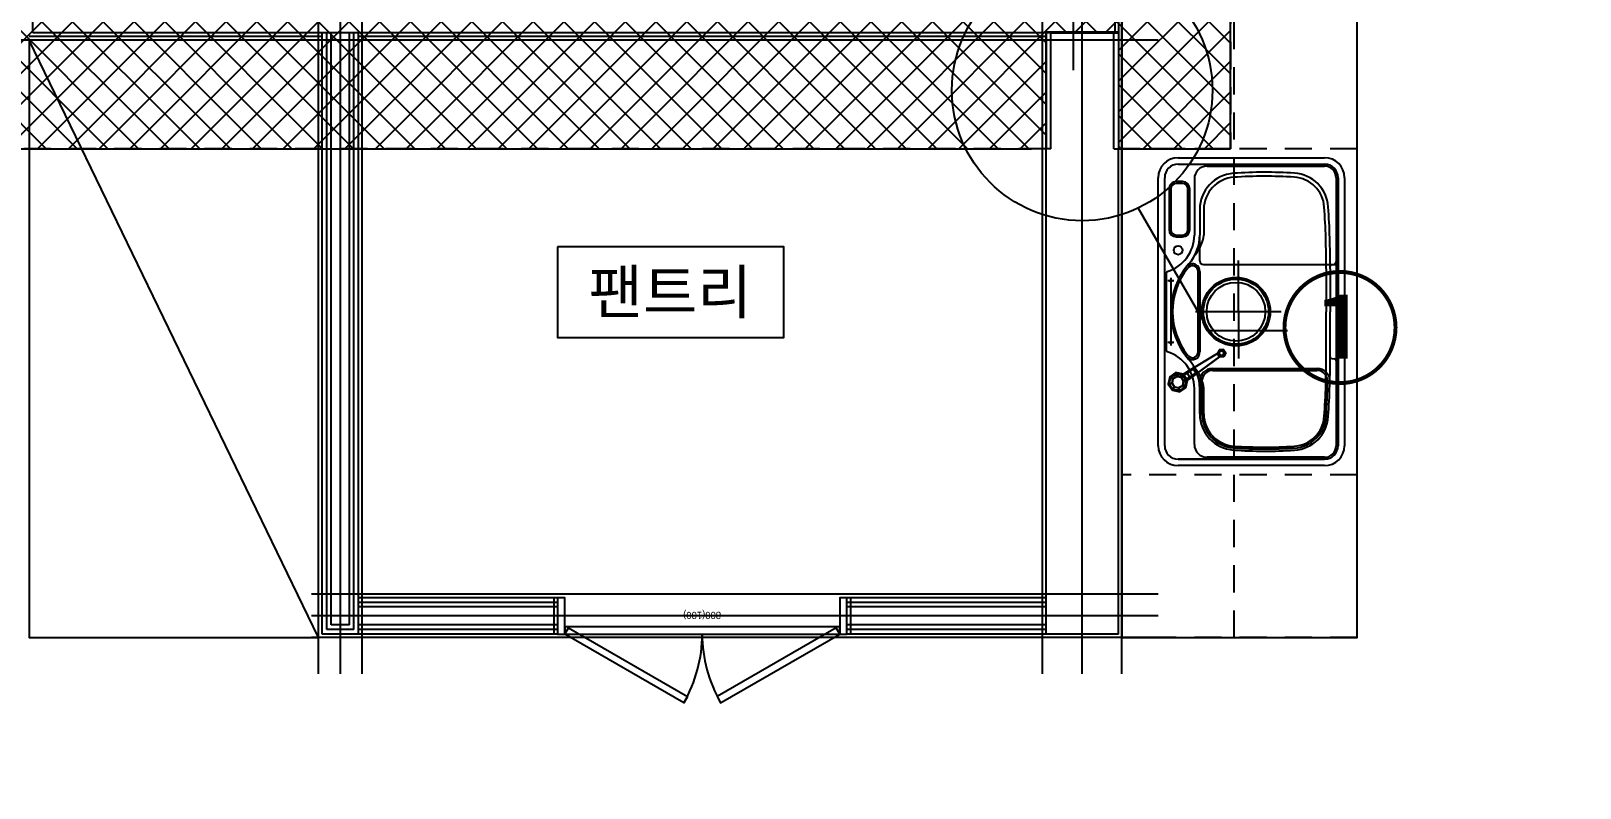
# Model space of a CAD drawing. Header units: millimetres. Extents: x -24416 to 92204, y -190080 to 23760.
# Drawn here: x 8553 to 12833, y -37166 to -35075 of the extents above; entities that cross this region are included whole.
import ezdxf
from ezdxf.enums import TextEntityAlignment as Align

# ---------------------------------------------------------------- set-up
doc = ezdxf.new("R2010")
doc.units = ezdxf.units.MM
doc.header["$LTSCALE"] = 50
for name, pattern in [('-HID', [2.5, 1.5, -1]), ('AUDIT_D_220706163347-0', [0]), ('CEN', [62, 60, -1, 0, -1]), ('HID', [2.5, 1.5, -1])]:
    doc.linetypes.add(name, pattern=pattern)
doc.layers.get('defpoints').update_dxf_attribs({"color": 139})
for name, color, linetype, plot in [('AA-CEN', 1, 'CEN', False), ('MC', 135, 'Continuous', False), ('X - 단위세대$0$0_임시', 134, 'Continuous', False)]:
    doc.layers.add(name, color=color, linetype=linetype, plot=plot)
for name, color, linetype in [('AA-단열-바닥-욕실', 30, 'Continuous'), ('ARDM', 7, 'Continuous'), ('CEN_CON', 1, 'CEN'), ('CEN_WALL', 12, 'CEN'), ('CONC', 2, 'Continuous'), ('dan1', 7, 'HID'), ('DOOR', 4, 'Continuous'), ('FUR', 4, 'Continuous'), ('FUR_가전', 8, 'HID'), ('HAT', 9, 'Continuous'), ('INS', 252, 'Continuous'), ('TEXT', 3, 'Continuous'), ('WAL_DRY', 7, 'Continuous'), ('실명', 3, 'AUDIT_D_220706163347-0'), ('실명박스', 7, 'AUDIT_D_220706163347-0')]:
    doc.layers.add(name, color=color, linetype=linetype)
doc.styles.add('HAUD01', font='Dotum.ttf')
doc.styles.add('HAUD02', font='Dotum.ttf', dxfattribs={"width": 0.8})
doc.styles.add('돋움', font='Dotum.ttf')

# ---------------------------------------------------------------- blocks, each defined once
blk = doc.blocks.new('DOOR-800(100)')
at = {"layer": 'DOOR'}
for points in [[(359.1, 272.7), (349.1, 290), (20, 100), (30, 82.7)], [(440.9, 272.7), (450.9, 290), (780, 100), (770, 82.7)], [(20, 100), (0, 100), (0, 0), (20, 0)], [(780, 80), (780, 100), (20, 100), (20, 80)], [(800, 100), (780, 100), (780, 0), (800, 0)]]:
    blk.add_lwpolyline(points, close=True, dxfattribs=at)
for centre, start, end in [((20, 100), 0, 30), ((780, 100), 150, 180)]:
    blk.add_arc(centre, 380, start, end, dxfattribs=at)
at = {"layer": 'X - 단위세대$0$0_임시'}
for p, q in [((-10, 0), (-10, 100)), ((810, 0), (810, 100))]:
    blk.add_line(p, q, dxfattribs=at)
at = {"layer": 'X - 단위세대$0$0_임시', "style": 'HAUD02'}
blk.add_text('800(100)', height=20, dxfattribs=at).set_placement((400.3, 46.2), align=Align.MIDDLE)
blk = doc.blocks.new('K-sink')
at = {"layer": 'FUR'}
for p, q in [((-370, -105), (370, -105)), ((-370, -123), (370, -123)), ((-108.2, -128), (108.2, -128)), ((-425, -565), (-425, -160)), ((-407, -160), (-407, -565)), ((-407, -565), (-407, -160)), ((-208.1, -150.2), (-210.6, -162.4)), ((-208.1, -150.2), (-210.6, -162.4)), ((-210.6, -162.4), (-203.8, -172.8)), ((-210.6, -162.4), (-203.8, -172.8)), ((-197.8, -143.4), (-208.1, -150.2)), ((-197.8, -143.4), (-208.1, -150.2)), ((-185.6, -145.9), (-197.8, -143.4)), ((-185.6, -145.9), (-197.8, -143.4)), ((-191.6, -175.3), (-181.2, -168.4)), ((-191.6, -175.3), (-181.2, -168.4)), ((-178.7, -156.2), (-185.6, -145.9)), ((-178.7, -156.2), (-185.6, -145.9)), ((-181.2, -168.4), (-178.7, -156.2)), ((-181.2, -168.4), (-178.7, -156.2)), ((206.6, -155.1), (206.6, -172.4)), ((339.1, -135.1), (226.6, -135.1)), ((359.1, -172.4), (359.1, -155.1)), ((407, -160), (407, -565)), ((425, -160), (425, -565)), ((-367, -205), (-211.7, -205)), ((-203.8, -172.8), (-191.6, -175.3)), ((-203.8, -172.8), (-191.6, -175.3)), ((367, -205), (211.7, -205)), ((226.6, -192.4), (339.1, -192.4)), ((-402, -565), (-402, -240)), ((-282.3, -220), (-192, -220)), ((-282.3, -220), (-211.7, -220)), ((-157, -255), (-157, -544.5)), ((130, -230), (130, -602)), ((140, -220), (211.7, -220)), ((282.3, -220), (211.7, -220)), ((402, -240), (402, -565)), ((135.3, -597), (-370, -597)), ((-129.7, -584.6), (-130.3, -592.4)), ((-118, -580), (0, -580)), ((118, -580), (0, -580)), ((129.7, -584.6), (130.3, -592.4)), ((370, -597), (135.3, -597)), ((370, -602), (-370, -602)), ((370, -620), (-370, -620))]:
    blk.add_line(p, q, dxfattribs=at)
at = {"layer": 'FUR', "ltscale": 0.6}
for p, q in [((-217.1, -144.2), (-221.2, -164.5)), ((-221.2, -164.5), (-209.8, -181.7)), ((-199.9, -132.8), (-217.1, -144.2)), ((-179.6, -136.9), (-199.9, -132.8)), ((-168.1, -154.1), (-179.6, -136.9)), ((-172.2, -174.4), (-168.1, -154.1)), ((-209.8, -181.7), (-189.5, -185.9)), ((-191.6, -175.3), (-169.5, -208.6)), ((-189.5, -185.9), (-172.2, -174.4))]:
    blk.add_line(p, q, dxfattribs=at)
at = {"layer": 'FUR', "color": 199}
for p, q in [((-76.6, -140), (-93.4, -140)), ((87.5, -140), (-87.5, -140)), ((-85, -148.4), (-85, -131.6)), ((93.4, -140), (76.6, -140)), ((85, -148.4), (85, -131.6)), ((0, -445), (0, -208.5)), ((-282.3, -231), (-211.7, -231)), ((0, -326.8), (-129.1, -326.8)), ((0, -326.8), (140.9, -326.8))]:
    blk.add_line(p, q, dxfattribs=at)
at = {"layer": 'FUR', "color": 199, "ltscale": 0.5}
for p, q in [((211.6, -155.1), (211.6, -172.4)), ((339.1, -140.1), (226.6, -140.1)), ((354.1, -172.4), (354.1, -155.1)), ((-122.6, -189.3), (-120.6, -186.7)), ((122.6, -189.3), (120.3, -186.5)), ((226.6, -187.4), (339.1, -187.4)), ((-282.3, -226), (-192, -226)), ((-162, -256), (-162, -543.5)), ((110.6, -215), (-110.6, -215)), ((282.3, -231), (211.7, -231)), ((-118, -569), (0, -569)), ((118, -569), (0, -569))]:
    blk.add_line(p, q, dxfattribs=at)
at = {"layer": 'FUR', "ltscale": 0.5}
blk.add_line((110.6, -220), (-110.6, -220), dxfattribs=at)
at = {"layer": 'FUR', "color": 199}
for centre, radius in [((-195.2, -158.9), 21.9), ((-85, -140), 2.5), ((85, -140), 2.5), ((0, -320), 90), ((0, -320), 81)]:
    blk.add_circle(centre, radius, dxfattribs=at)
at = {"layer": 'FUR'}
for centre, radius in [((169.6, -160), 12.2), ((0, -320), 94.5)]:
    blk.add_circle(centre, radius, dxfattribs=at)
for centre, radius, start, end in [((-370, -160), 55, 90, 180), ((-370, -160), 37, 90, 180), ((-108.2, -131), 3, 90, 163.3193), ((108.2, -131), 3, 16.6807, 90), ((370, -160), 55, 0, 90), ((370, -160), 37, 0, 90), ((-211.7, -100), 105, 270, 343.3193), ((0, -340), 200, 90, 131.4096), ((0, -340), 200, 48.5904, 90), ((211.7, -100), 105, 196.6807, 270), ((226.6, -155.1), 20, 90, 180), ((339.1, -155.1), 20, 360, 90), ((-367, -240), 35, 90, 180), ((-211.7, -100), 120, 270, 311.4096), ((211.7, -100), 120, 228.5904, 270), ((226.6, -172.4), 20, 180, 270), ((339.1, -172.4), 20, 270, 0), ((367, -240), 35, 0, 90), ((-282.3, -320), 100, 90, 176.1774), ((-192, -255), 35, 0, 90), ((140, -230), 10, 90.025, 180), ((282.3, -320), 100, 3.8226, 90), ((914.2, -400), 1299.2, 176.1751, 183.5988), ((-915, -400), 1300, 356.4036, 3.8226), ((-282.6, -475.3), 100, 183.5964, 266.1102), ((282.6, -475.3), 100, 273.8898, 356.4036), ((-192, -544.5), 35, 268.6272, 0), ((-370, -565), 55, 180, 270), ((-370, -565), 37, 180, 270), ((-370, -565), 32, 180, 270), ((-140.2, 1619.9), 2200, 266.1102, 270.5776), ((-135.3, -592), 5, 270, 355), ((-124.7, -585.1), 5, 90.4028, 175), ((140.2, 1619.9), 2200, 269.4224, 273.8898), ((140.2, 1619.9), 2200, 269.4224, 269.5972), ((124.7, -585.1), 5, 5, 89.5972), ((138.7, -588.4), 8.66, 181.0559, 263.1777), ((135.3, -592), 5, 185, 270), ((370, -565), 32, 270, 0), ((370, -565), 37, 270, 0), ((370, -565), 55, 270, 0)]:
    blk.add_arc(centre, radius, start, end, dxfattribs=at)
at = {"layer": 'FUR', "color": 199, "ltscale": 0.5}
for centre, radius, start, end in [((0, -340), 195, 90, 128.1858), ((0, -340), 195, 51.926, 90), ((226.6, -155.1), 15, 90, 180), ((339.1, -155.1), 15, 0, 90), ((-112.1, -200.1), 15, 134.2485, 274.3944), ((112.1, -200.1), 15, 265.6056, 45.7515), ((222.9, -131.6), 100, 228.7744, 263.5192), ((226.6, -172.4), 15, 180, 270), ((339.1, -172.4), 15, 270, 0), ((-282.3, -320), 94, 90, 176.1774), ((-192, -256), 30, 0, 90), ((282.3, -320), 89, 3.8226, 90), ((915, -400), 1294, 176.1774, 183.5964), ((-915, -400), 1289, 356.4036, 3.8226), ((-282.6, -475.3), 94, 183.5964, 266.1102), ((282.6, -475.3), 89, 273.8898, 356.4036), ((-192, -543.5), 30, 268.6266, 0), ((-140.2, 1619.9), 2194, 266.1102, 268.6266), ((140.2, 1619.9), 2189, 269.4224, 273.8898)]:
    blk.add_arc(centre, radius, start, end, dxfattribs=at)
at = {"layer": 'FUR', "color": 199}
for centre, radius, start, end in [((-222.9, -131.6), 100, 276.4808, 311.2256), ((-282.3, -320), 89, 90, 176.1774), ((914.2, -400), 1288.2, 176.1751, 183.5988), ((-282.6, -475.3), 89, 183.5964, 266.1102), ((-140.2, 1619.9), 2189, 266.1102, 270.5776)]:
    blk.add_arc(centre, radius, start, end, dxfattribs=at)
at = {"layer": 'FUR', "ltscale": 0.5}
for centre, start, end in [((-112.1, -200.1), 134.2485, 274.3944), ((112.1, -200.1), 265.6056, 45.7515)]:
    blk.add_arc(centre, 20, start, end, dxfattribs=at)
at = {"layer": 'FUR', "ltscale": 0.6}
for points in [[(-221.2, -164.5), (-210.6, -162.4), (-208.1, -150.2), (-217.1, -144.2)], [(-209.8, -181.7), (-203.8, -172.8), (-210.6, -162.4), (-221.2, -164.5)], [(-217.1, -144.2), (-199.9, -132.8), (-197.8, -143.4), (-208.1, -150.2)], [(-199.9, -132.8), (-197.8, -143.4), (-185.6, -145.9), (-179.6, -136.9)], [(-179.6, -136.9), (-185.6, -145.9), (-178.7, -156.2), (-168.1, -154.1)], [(-172.2, -174.4), (-168.1, -154.1), (-178.7, -156.2), (-181.2, -168.4)], [(-172.2, -174.4), (-166.7, -182.8), (-166.7, -182.8), (-181.2, -168.4)], [(-159.1, -201.7), (-181.2, -168.4), (-181.2, -168.4), (-159.1, -201.7)], [(-209.8, -181.7), (-189.5, -185.9), (-191.6, -175.3), (-203.8, -172.8)], [(-184, -194.2), (-189.5, -185.9), (-191.6, -175.3), (-184, -194.2)], [(-191.6, -175.3), (-169.5, -208.6), (-191.6, -175.3)], [(-124.5, -274.7), (-124.5, -274.7), (-184, -194.2)], [(-115.8, -269), (-115.3, -268.8), (-124.9, -275.1), (-124.5, -274.7)], [(-115.1, -273.3), (-115.8, -269), (-124.5, -274.7), (-120.8, -277.1)], [(-124.2, -286.5), (-120.4, -284), (-114.2, -287.1), (-113.9, -291.7)], [(-104.4, -285.4), (-113.9, -291.7), (-114.2, -287.1), (-108.5, -283.3)], [(-105.1, -273.9), (-108.9, -276.4), (-108.5, -283.3), (-104.4, -285.4)]]:
    blk.add_3dface(points, dxfattribs=at)
at = {"layer": 'FUR', "ltscale": 0.6, "invisible_edges": 8}
for points in [[(-191.6, -175.3), (-203.8, -172.8), (-210.6, -162.4), (-208.1, -150.2)], [(-197.8, -143.4), (-185.6, -145.9), (-178.7, -156.2), (-181.2, -168.4)], [(-124.9, -275.1), (-124.5, -274.7), (-124.5, -274.7), (-120.8, -277.1)], [(-120.8, -277.1), (-120.4, -284), (-124.2, -286.5), (-124.9, -275.1)], [(-120.4, -284), (-120.8, -277.1), (-115.1, -273.3), (-108.9, -276.4)], [(-108.9, -276.4), (-108.5, -283.3), (-114.2, -287.1), (-120.4, -284)], [(-108.9, -276.4), (-105.1, -273.9), (-115.3, -268.8), (-115.8, -269)], [(-115.8, -269), (-115.8, -269), (-115.1, -273.3), (-108.9, -276.4)]]:
    blk.add_3dface(points, dxfattribs=at)
at = {"layer": 'FUR', "invisible_edges": 10}
blk.add_3dface([(-208.1, -150.2), (-197.8, -143.4), (-181.2, -168.4), (-191.6, -175.3)], dxfattribs=at)
at = {"layer": 'FUR'}
for points in [[(-189.5, -185.9), (-191.6, -175.3), (-181.2, -168.4), (-172.2, -174.4)], [(-166.7, -182.8), (-181.2, -168.4), (-191.6, -175.3), (-184, -194.2)], [(-181.2, -168.4), (-191.6, -175.3), (-169.5, -208.6), (-159.1, -201.7)], [(-169.5, -208.6), (-159.1, -201.7), (-181.2, -168.4), (-191.6, -175.3)], [(-172.2, -174.4), (-166.7, -182.8), (-184, -194.2), (-189.5, -185.9)], [(-184, -194.2), (-166.7, -182.8), (-115.8, -269), (-124.5, -274.7)], [(-115.8, -269), (-166.7, -182.8), (-184, -194.2), (-124.5, -274.7)], [(-115.8, -269), (-115.8, -269), (-166.7, -182.8)]]:
    blk.add_3dface(points, dxfattribs=at)
blk = doc.blocks.new('싱크')
at = {"layer": 'defpoints'}
for p, q in [((-18.3, 0), (-18.3, 1350)), ((631.7, 0), (631.7, 1350))]:
    blk.add_line(p, q, dxfattribs=at)
at = {"layer": 'defpoints', "linetype": '-HID'}
for p, q in [((631.7, 1350), (-18.3, 1350)), ((631.7, 450), (-18.3, 450)), ((631.7, 0), (-18.3, 0))]:
    blk.add_line(p, q, dxfattribs=at)
at = {"layer": 'FUR_가전', "rotation": 90}
blk.add_blockref('K-sink', (-23.3, 900), dxfattribs=at)
blk = doc.blocks.new('U-84A(기본)', base_point=(206477.1, -21253.3))
at = {"layer": 'CEN_CON'}
for p, q in [((212817.1, -10618.3), (212817.1, -14461.2)), ((212842.1, -16128.3), (212842.1, -13878.3))]:
    blk.add_line(p, q, dxfattribs=at)
at = {"layer": 'CEN_WALL'}
for p, q in [((210792.1, -16128.3), (210792.1, -13878.3)), ((213052.1, -15968.3), (210712.1, -15968.3))]:
    blk.add_line(p, q, dxfattribs=at)
at = {"layer": 'CONC'}
for p, q in [((212755.1, -14358.3), (212929.1, -14358.3)), ((212755.1, -14678.3), (212755.1, -14358.3)), ((212929.1, -14678.3), (212929.1, -14358.3)), ((212742.1, -16018.3), (212742.1, -14678.3)), ((212755.1, -14678.3), (212742.1, -14678.3)), ((212929.1, -14678.3), (212942.1, -14678.3)), ((212942.1, -16018.3), (212942.1, -14678.3)), ((212942.1, -16018.3), (212742.1, -16018.3))]:
    blk.add_line(p, q, dxfattribs=at)
at = {"layer": 'dan1'}
for points in [[(217162.1, -13573.3), (216092.1, -13573.3), (216092.1, -13133.3), (213252.1, -13133.3), (213252.1, -14678.3), (212942.1, -14678.3)], [(212742.1, -14678.3), (206602.1, -14678.3)]]:
    blk.add_lwpolyline(points, dxfattribs=at)
at = {"layer": 'FUR', "linetype": 'HID'}
blk.add_line((213262.1, -16028.3), (213262.1, -12873.3), dxfattribs=at)
at = {"layer": 'FUR'}
blk.add_lwpolyline([(212952.1, -16028.3), (213602.1, -16028.3), (213602.1, -12873.3), (212952.1, -12873.3)], close=True, dxfattribs=at)
blk.add_lwpolyline([(210732.1, -16028.3), (210732.1, -14378.3), (209932.1, -14378.3), (209932.1, -16028.3), (210732.1, -16028.3), (209932.1, -14378.3)], dxfattribs=at)
at = {"layer": 'INS'}
for p, q in [((212742.1, -14358.3), (212742.1, -14678.3)), ((212755.1, -14358.3), (212742.1, -14358.3)), ((212929.1, -14358.3), (212942.1, -14358.3)), ((212942.1, -14358.3), (212942.1, -14678.3))]:
    blk.add_line(p, q, dxfattribs=at)
at = {"layer": 'MC'}
for p, q in [((212952.1, -16128.3), (212952.1, -10618.3)), ((210732.1, -16128.3), (210732.1, -13878.3)), ((210852.1, -16128.3), (210852.1, -13878.3)), ((212732.1, -16128.3), (212732.1, -13878.3)), ((213052.1, -14378.3), (208082.1, -14378.3)), ((213052.1, -15908.3), (210712.1, -15908.3)), ((213052.1, -16028.3), (210712.1, -16028.3))]:
    blk.add_line(p, q, dxfattribs=at)
at = {"layer": 'WAL_DRY'}
for p, q in [((212932.1, -12853.3), (212932.1, -14358.3)), ((212942.1, -12863.3), (212942.1, -14358.3)), ((209942.1, -14358.3), (209942.1, -14078.3)), ((210742.1, -14368.3), (209932.1, -14368.3)), ((212742.1, -14358.3), (209942.1, -14358.3)), ((210742.1, -16018.3), (210742.1, -14358.3)), ((210754.6, -16005.8), (210754.6, -14358.3)), ((210767.1, -15993.3), (210767.1, -14358.3)), ((210817.1, -15993.3), (210817.1, -14358.3)), ((210829.6, -16005.8), (210829.6, -14358.3)), ((210842.1, -16018.3), (210842.1, -14358.3)), ((212742.1, -14368.3), (210842.1, -14368.3)), ((211392.1, -15918.3), (210842.1, -15918.3)), ((212742.1, -15918.3), (212192.1, -15918.3)), ((211392.1, -15930.8), (210842.1, -15930.8)), ((211392.1, -15943.3), (210842.1, -15943.3)), ((212742.1, -15930.8), (212192.1, -15930.8)), ((212742.1, -15943.3), (212192.1, -15943.3)), ((210829.6, -16005.8), (210754.6, -16005.8)), ((210817.1, -15993.3), (210767.1, -15993.3)), ((211392.1, -15993.3), (210842.1, -15993.3)), ((211392.1, -16005.8), (210842.1, -16005.8)), ((212742.1, -15993.3), (212192.1, -15993.3)), ((212742.1, -16005.8), (212192.1, -16005.8)), ((210842.1, -16018.3), (210742.1, -16018.3)), ((211392.1, -16018.3), (210842.1, -16018.3)), ((212742.1, -16018.3), (212192.1, -16018.3))]:
    blk.add_line(p, q, dxfattribs=at)
at = {"layer": 'DOOR', "rotation": 180}
blk.add_blockref('DOOR-800(100)', (212192.1, -15918.3), dxfattribs=at)
at = {"layer": 'FUR'}
blk.add_blockref('싱크', (212970.4, -16028.3), dxfattribs=at)
blk = doc.blocks.new('A$C415C5DAF')
at = {"layer": '실명박스'}
blk.add_lwpolyline([(-2478.1, -54048.5), (-2478.1, -54298.5), (-1852.8, -54298.5), (-1852.8, -54048.5)], close=True, dxfattribs=at)
at = {"layer": '실명', "style": 'HAUD01'}
blk.add_text('팬트리', height=120, dxfattribs=at).set_placement((-2166.6, -54171.7), align=Align.MIDDLE)
blk = doc.blocks.new('A$C1CAF0AFA')
at = {"layer": 'HAT'}
h = blk.add_hatch(dxfattribs=at)
h.set_pattern_fill('_USER', color=5, scale=60, angle=45, double=1, pattern_type=0)
h.set_pattern_definition([(45, (101030, -17187.514), (-42.426407, 42.426407), []), (135, (101030, -17187.514), (-42.426407, -42.426407), [])])
h.paths.add_polyline_path([(11357.5, -59160.4), (11357.5, -58837.9), (11557.5, -58837.9), (11557.5, -59160.4), (11867.5, -59160.4), (11867.5, -57615.4), (14707.5, -57615.4), (14707.5, -58055.4), (15777.5, -58055.4), (15777.5, -57765.4), (15977.5, -57765.4), (15977.5, -58055.4), (19327.5, -58055.4), (19327.5, -63595.4), (15977.5, -63595.4), (15977.5, -63885.4), (15777.5, -63885.4), (15777.5, -63595.4), (15507.5, -63595.4), (15507.5, -63770.4), (11257.5, -63770.4), (11257.5, -64060.4), (11057.5, -64060.4), (11057.5, -63770.4), (5217.5, -63770.4), (5217.5, -64220.4), (15957.5, -64220.4), (15957.5, -64045.4), (19777.5, -64045.4), (19777.5, -57605.4), (15157.5, -57605.4), (15157.5, -57165.4), (11417.5, -57165.4), (11417.5, -58710.4), (8687.5, -58710.4), (8687.5, -58560.4), (7287.5, -58560.4), (7287.5, -58710.4), (5217.5, -58710.4), (5217.5, -59160.4)])
at = {"layer": 'AA-CEN', "color": 4}
blk.add_lwpolyline([(15157.5, -57165.4), (11417.5, -57165.4), (11417.5, -58710.4), (8687.5, -58710.4), (8687.5, -58560.4), (7287.5, -58560.4), (7287.5, -58710.4), (5217.5, -58710.4), (5217.5, -59160.4), (11357.5, -59160.4), (11357.5, -58837.9), (11557.5, -58837.9), (11557.5, -59160.4), (11867.5, -59160.4), (11867.5, -57615.4), (14707.5, -57615.4)], dxfattribs=at)
blk = doc.blocks.new('A$C45F312F6')
at = {"layer": 'ARDM', "color": 3}
blk.add_lwpolyline([(11612.4, -59324.2), (11807.3, -59662.5), (12024.9, -59662.5)], dxfattribs=at)
blk.add_circle((11457.5, -58999.2), 360, dxfattribs=at)
at = {"layer": 'TEXT', "style": '돋움'}
blk.add_text('①', height=250, dxfattribs=at).set_placement((12170, -59783.7), align=Align.CENTER)

msp = doc.modelspace()

# ---------------------------------------------------------------- block references
for name, p in [('A$C45F312F6', (0, 23760)), ('U-84A(기본)', (5092.5, -41975.4))]:
    msp.add_blockref(name, p)
at = {"layer": 'AA-단열-바닥-욕실'}
msp.add_blockref('A$C1CAF0AFA', (0, 23760), dxfattribs=at)
at = {"layer": '실명박스'}
msp.add_blockref('A$C415C5DAF', (12485.4, 18377.1), dxfattribs=at)

doc.saveas('drawing.dxf')
